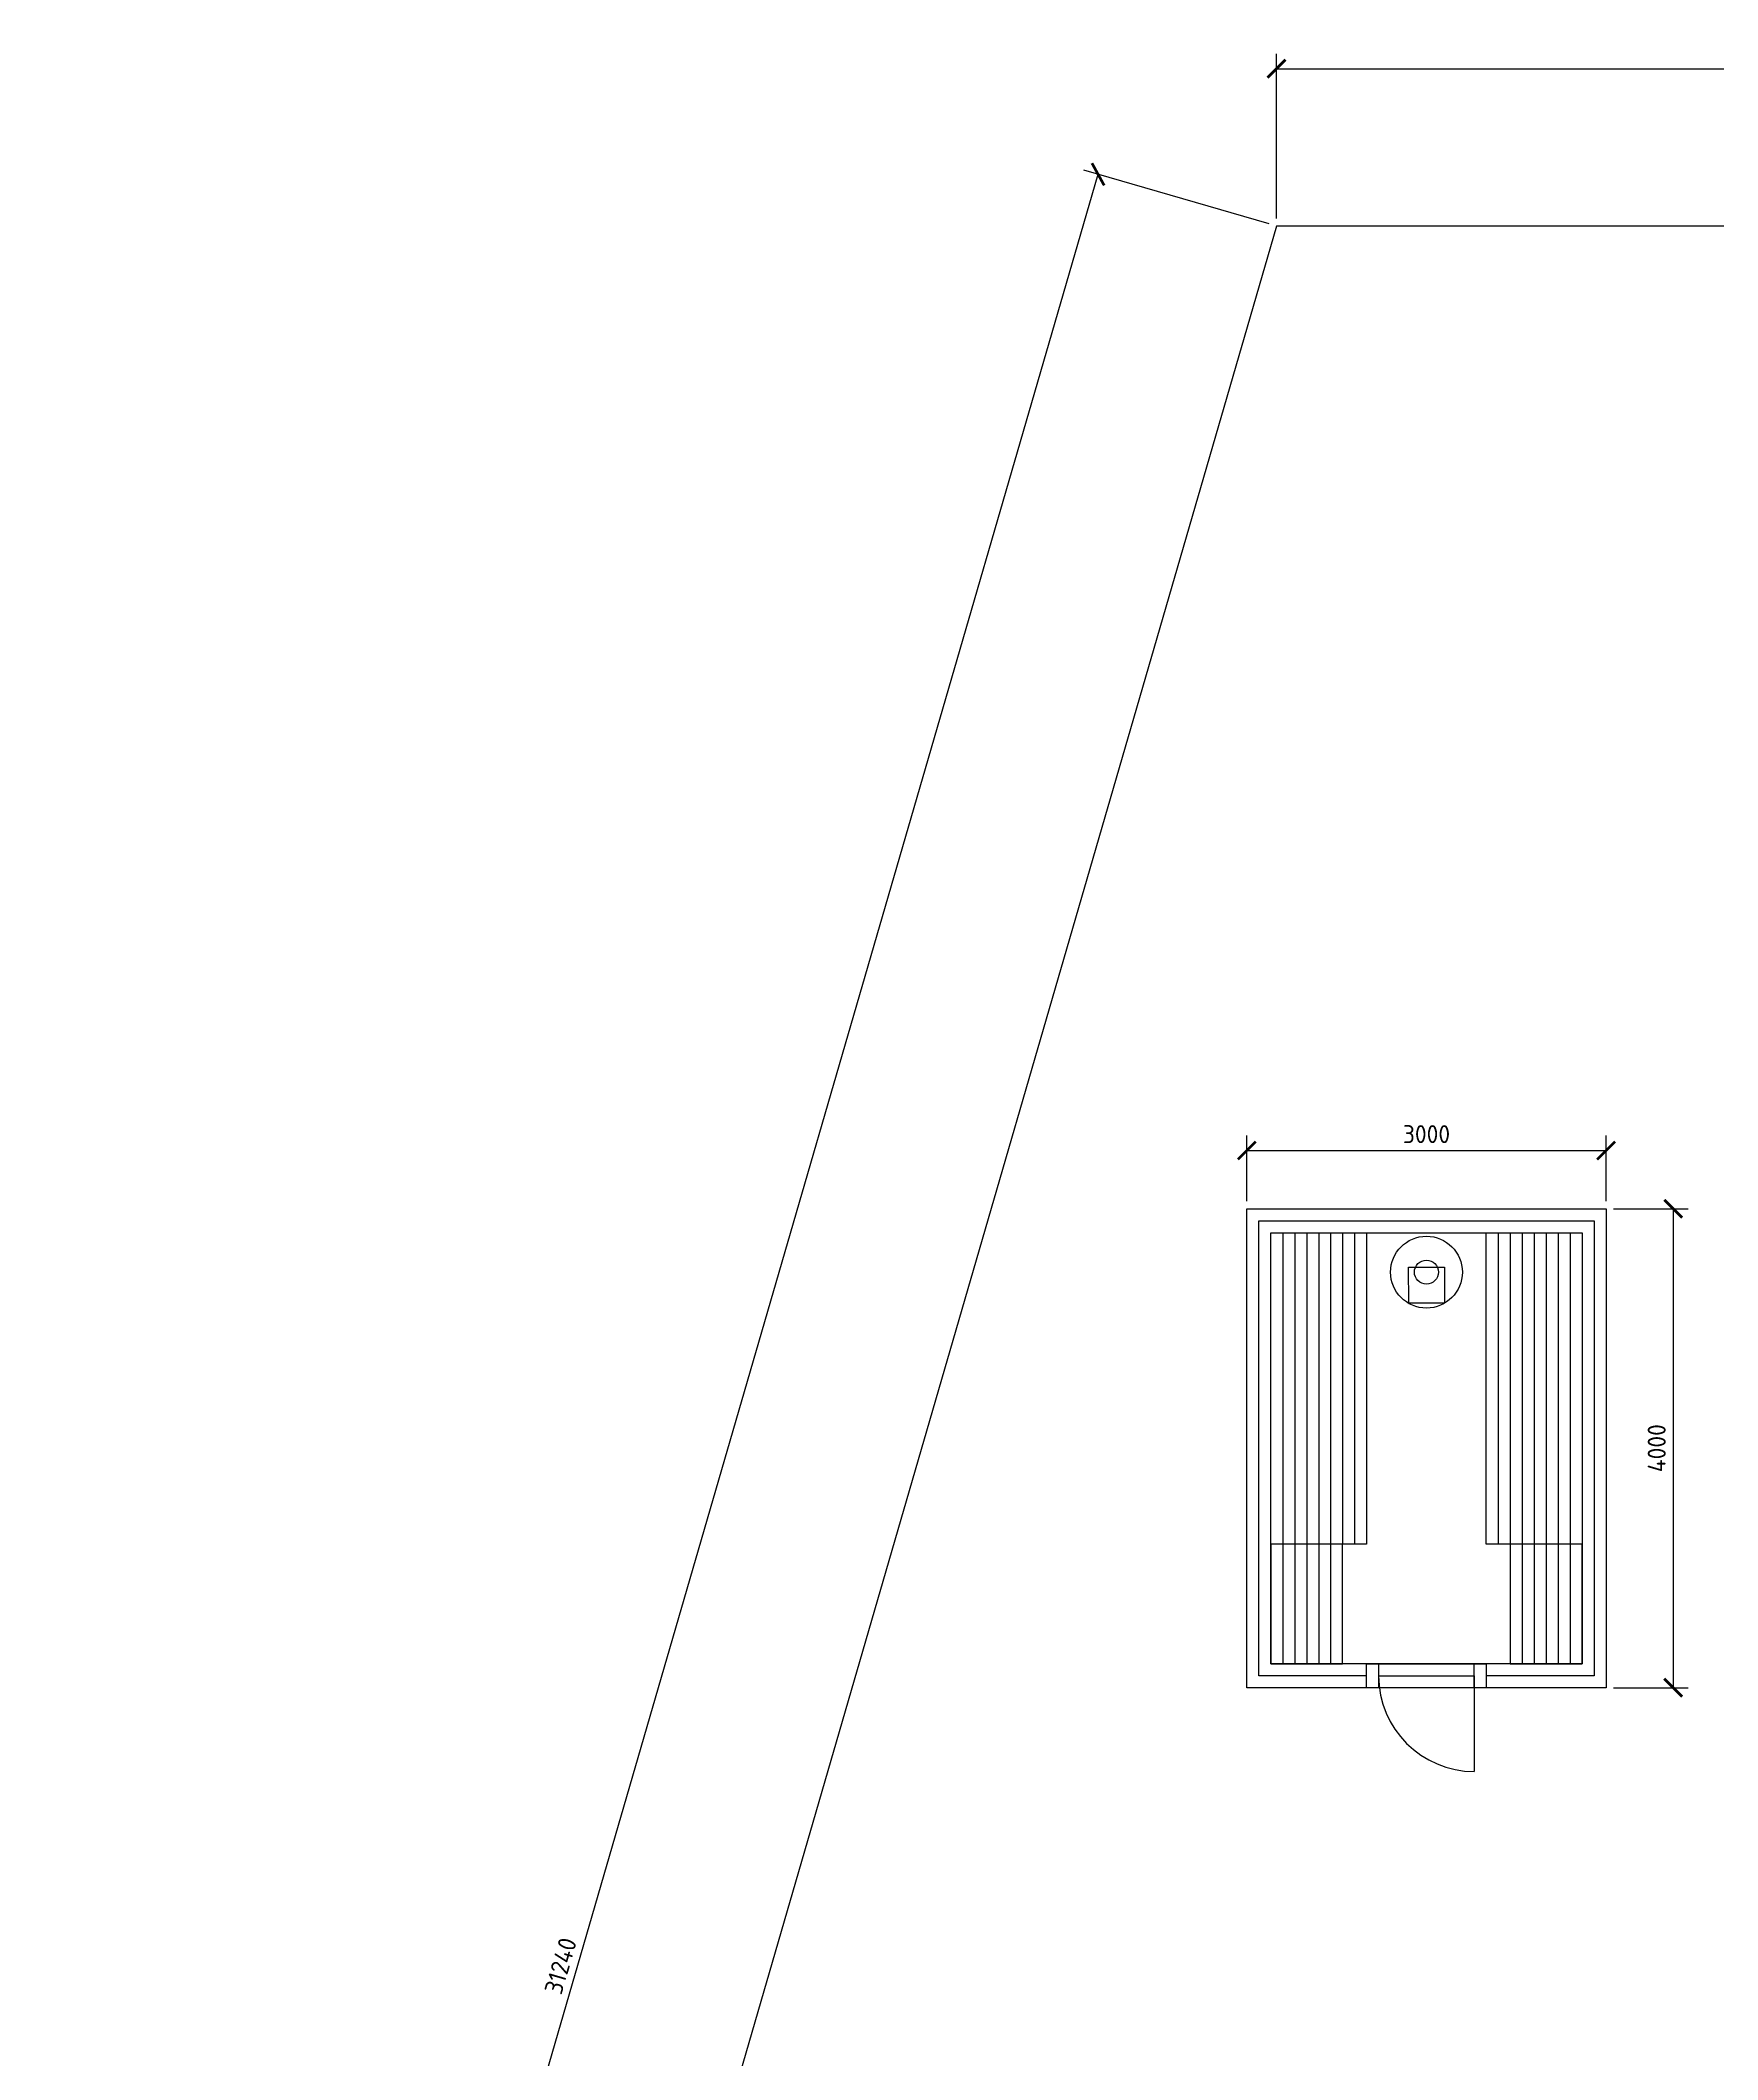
# Model space of a CAD drawing. Header units: millimetres. Extents: x -14813 to 141433, y -60308 to 84383.
# Drawn here: x 93868 to 107877, y 13220 to 30083 of the extents above; entities that cross this region are included whole.
import ezdxf

# ---------------------------------------------------------------- set-up
doc = ezdxf.new("R2010")
doc.units = ezdxf.units.MM
for name, color, linetype, lineweight in [('двери', 5, 'Continuous', 25), ('мебель', 44, 'Continuous', 25), ('оборудование', 30, 'Continuous', 25), ('размер', 1, 'Continuous', 25), ('стены', 7, 'Continuous', 25), ('территория', 74, 'Continuous', 25)]:
    doc.layers.add(name, color=color, linetype=linetype, lineweight=lineweight)
doc.styles.add('Аннотативный', font='')
doc.styles.get('Аннотативный').set_extended_font_data('GOST Common')
doc.dimstyles.new('Аннотативный', dxfattribs={"dimscale": 0, "dimtxt": 1.5, "dimasz": 1.5, "dimexe": 1.25, "dimexo": 0.625, "dimtad": 1, "dimdec": 0, "dimtxsty": 'Аннотативный', "dimblk": 'ARCHTICK', "dimcen": 2.5, "dimadec": 0, "dimazin": 0, "dimtfac": 1, "dimtdec": 0, "dimtmove": 0, "dimatfit": 3, "dimldrblk": 'CLOSEDBLANK', "dimfxl": 1, "dimarcsym": 0})

# ---------------------------------------------------------------- blocks, each defined once
blk = doc.blocks.new('_ArchTick')
at = {"color": 0, "linetype": 'ByBlock', "const_width": 0.15}
blk.add_lwpolyline([(-0.5, -0.5), (0.5, 0.5)], dxfattribs=at)
blk = doc.blocks.new('*D207')
at = {"layer": 'Defpoints', "color": 0, "transparency": 16777216}
for p in [(102702, 28965), (104192, 28532), (95478, -1468)]:
    blk.add_point(p, dxfattribs=at)
at = {"layer": 'размер', "color": 0, "lineweight": -2, "transparency": 16777216}
for p, q in [((93988, -1035), (102702, 28965)), ((104132, 28550), (102582, 29000)), ((95418, -1450), (93868, -1000))]:
    blk.add_line(p, q, dxfattribs=at)
at = {"layer": 'размер', "color": 0, "lineweight": -2, "transparency": 16777216, "xscale": 150, "yscale": 150, "zscale": 150}
for p, rotation in [((102702, 28965), 73.80284240959439), ((93988, -1035), 253.8028424095943)]:
    blk.add_blockref('_ArchTick', p, dxfattribs=dict(at, rotation=rotation))
at = {"layer": 'размер', "color": 0, "transparency": 16777216, "insert": (98213, 14003), "char_height": 150, "attachment_point": 5, "rotation": 73.8028, "style": 'Аннотативный'}
blk.add_mtext('31240', dxfattribs=at)
blk = doc.blocks.new('_ClosedBlank')
at = {"color": 0, "linetype": 'ByBlock', "lineweight": -2}
for p, q in [((-1, 0), (0, 0)), ((0, 0), (-1, 0)), ((-1, 0), (-1, 0))]:
    blk.add_line(p, q, dxfattribs=at)
blk = doc.blocks.new('*D208')
at = {"layer": 'Defpoints', "color": 0, "transparency": 16777216}
for p in [(136890, 29847), (104192, 28532), (136890, 28532)]:
    blk.add_point(p, dxfattribs=at)
at = {"layer": 'размер', "color": 0, "lineweight": -2, "transparency": 16777216}
for p, q in [((104192, 28595), (104192, 29972)), ((136890, 28595), (136890, 29972)), ((104192, 29847), (136890, 29847))]:
    blk.add_line(p, q, dxfattribs=at)
at = {"layer": 'размер', "color": 0, "lineweight": -2, "transparency": 16777216, "xscale": 150, "yscale": 150, "zscale": 150, "rotation": 180}
blk.add_blockref('_ArchTick', (104192, 29847), dxfattribs=at)
at = {"layer": 'размер', "color": 0, "lineweight": -2, "transparency": 16777216, "xscale": 150, "yscale": 150, "zscale": 150}
blk.add_blockref('_ArchTick', (136890, 29847), dxfattribs=at)
at = {"layer": 'размер', "color": 0, "transparency": 16777216, "insert": (120541, 29985), "char_height": 150, "attachment_point": 5, "style": 'Аннотативный'}
blk.add_mtext('32698', dxfattribs=at)
blk = doc.blocks.new('*D212')
at = {"layer": 'Defpoints', "color": 0, "transparency": 16777216}
for p in [(106945, 20812), (103945, 20326), (106945, 20326)]:
    blk.add_point(p, dxfattribs=at)
at = {"layer": 'размер', "color": 0, "lineweight": -2, "transparency": 16777216}
for p, q in [((103945, 20388), (103945, 20937)), ((106945, 20388), (106945, 20937)), ((103945, 20812), (106945, 20812))]:
    blk.add_line(p, q, dxfattribs=at)
at = {"layer": 'размер', "color": 0, "lineweight": -2, "transparency": 16777216, "xscale": 150, "yscale": 150, "zscale": 150, "rotation": 180}
blk.add_blockref('_ArchTick', (103945, 20812), dxfattribs=at)
at = {"layer": 'размер', "color": 0, "lineweight": -2, "transparency": 16777216, "xscale": 150, "yscale": 150, "zscale": 150}
blk.add_blockref('_ArchTick', (106945, 20812), dxfattribs=at)
at = {"layer": 'размер', "color": 0, "transparency": 16777216, "insert": (105445, 20949), "char_height": 150, "attachment_point": 5, "style": 'Аннотативный'}
blk.add_mtext('3000', dxfattribs=at)
blk = doc.blocks.new('*D213')
at = {"layer": 'Defpoints', "color": 0, "transparency": 16777216}
for p in [(106945, 20326), (106945, 16326), (107506, 16326)]:
    blk.add_point(p, dxfattribs=at)
at = {"layer": 'размер', "color": 0, "lineweight": -2, "transparency": 16777216}
for p, q in [((107007, 20326), (107631, 20326)), ((107506, 20326), (107506, 16326)), ((107007, 16326), (107631, 16326))]:
    blk.add_line(p, q, dxfattribs=at)
at = {"layer": 'размер', "color": 0, "lineweight": -2, "transparency": 16777216, "xscale": 150, "yscale": 150, "zscale": 150}
for p, rotation in [((107506, 20326), 90), ((107506, 16326), 270)]:
    blk.add_blockref('_ArchTick', p, dxfattribs=dict(at, rotation=rotation))
at = {"layer": 'размер', "color": 0, "transparency": 16777216, "insert": (107368, 18326), "char_height": 150, "attachment_point": 5, "rotation": 90, "style": 'Аннотативный'}
blk.add_mtext('4000', dxfattribs=at)

msp = doc.modelspace()

# ---------------------------------------------------------------- linework, layer by layer
at = {"layer": 'двери'}
for p, q in [((105044.6, 16425.9), (105844.6, 16425.9)), ((105844.6, 16425.9), (105844.6, 15625.9))]:
    msp.add_line(p, q, dxfattribs=at)
for points in [[(105444.6, 16525.9), (105944.6, 16525.9), (105944.6, 16325.9), (104944.6, 16325.9), (104944.6, 16525.9), (105944.6, 16525.9)], [(104944.6, 16525.9), (105044.6, 16525.9), (105044.6, 16325.9), (104944.6, 16325.9), (104944.6, 16525.9)], [(105844.6, 16525.9), (105944.6, 16525.9), (105944.6, 16325.9), (105844.6, 16325.9), (105844.6, 16525.9)]]:
    msp.add_lwpolyline(points, dxfattribs=at)
msp.add_arc((105844.6, 16425.9), 800, 180, 270, dxfattribs=at)
at = {"layer": 'мебель'}
for p, q in [((104244.6, 20125.9), (104244.6, 17525.9)), ((104244.6, 20125.9), (104244.6, 16525.9)), ((104344.6, 20125.9), (104344.6, 16525.9)), ((104444.6, 20125.9), (104444.6, 17525.9)), ((104444.6, 20125.9), (104444.6, 17525.9)), ((104444.6, 20125.9), (104444.6, 16525.9)), ((104544.6, 20125.9), (104544.6, 16525.9)), ((104644.6, 20125.9), (104644.6, 16525.9)), ((104744.6, 20125.9), (104744.6, 17525.9)), ((104844.6, 20125.9), (104844.6, 17525.9)), ((106044.6, 20125.9), (106044.6, 17525.9)), ((106044.6, 20125.9), (106044.6, 17525.9)), ((106144.6, 20125.9), (106144.6, 17525.9)), ((106244.6, 20125.9), (106244.6, 17525.9)), ((106244.6, 20125.9), (106244.6, 17525.9)), ((106244.6, 20125.9), (106244.6, 16525.9)), ((106344.6, 20125.9), (106344.6, 16525.9)), ((106444.6, 20125.9), (106444.6, 16525.9)), ((106544.6, 20125.9), (106544.6, 16525.9)), ((106644.6, 20125.9), (106644.6, 16525.9))]:
    msp.add_line(p, q, dxfattribs=at)
for points in [[(104144.6, 20125.9), (104944.6, 20125.9), (104944.6, 17525.9), (104144.6, 17525.9), (104144.6, 20125.9)], [(105944.6, 20125.9), (106744.6, 20125.9), (106744.6, 17525.9), (105944.6, 17525.9), (105944.6, 20125.9)], [(104144.6, 16525.9), (104744.6, 16525.9), (104744.6, 17525.9), (104144.6, 17525.9), (104144.6, 16525.9)], [(106144.6, 16525.9), (106744.6, 16525.9), (106744.6, 17525.9), (106144.6, 17525.9), (106144.6, 16525.9)]]:
    msp.add_lwpolyline(points, dxfattribs=at)
at = {"layer": 'оборудование'}
msp.add_lwpolyline([(105295.2, 19837.1), (105595.2, 19838.4), (105596.5, 19538.4), (105296.5, 19537.1), (105295.2, 19837.1)], dxfattribs=at)
for radius in [300, 100.5]:
    msp.add_circle((105444.6, 19796.3), radius, dxfattribs=at)
at = {"layer": 'стены'}
for points in [[(103944.6, 20325.9), (106944.6, 20325.9), (106944.6, 16325.9), (103944.6, 16325.9), (103944.6, 20325.9)], [(103944.6, 20325.9), (106944.6, 20325.9), (106944.6, 16325.9), (103944.6, 16325.9), (103944.6, 20325.9)], [(104944.6, 16425.9), (104044.6, 16425.9), (104044.6, 20225.9), (106844.6, 20225.9), (106844.6, 16425.9), (105944.6, 16425.9)], [(104144.6, 17525.9), (104144.6, 20125.9), (106744.6, 20125.9), (106744.6, 17525.9)], [(106744.6, 17525.9), (106744.6, 16525.9), (104144.6, 16525.9), (104144.6, 17525.9)]]:
    msp.add_lwpolyline(points, dxfattribs=at)
at = {"layer": 'территория'}
msp.add_lwpolyline([(95477.7, -1467.6), (125477.7, -1467.6), (139338.5, 8682.9), (136889.7, 28532.4), (104191.9, 28532.4), (95477.7, -1467.6)], dxfattribs=at)

# ---------------------------------------------------------------- dimensions: what is measured, and where the dimension line sits
at = {"layer": 'размер'}
for base, p1, p2, picture, middle in [((136889.7, 29847.4), (104191.9, 28532.4), (136889.7, 28532.4), '*D208', (120540.8, 29984.9)), ((106944.6, 20812), (103944.6, 20325.9), (106944.6, 20325.9), '*D212', (105444.6, 20949.5))]:
    dim = msp.add_linear_dim(base=base, p1=p1, p2=p2, dimstyle='Аннотативный', dxfattribs=at)
    dim.commit()
    dim.dimension.update_dxf_attribs({"geometry": picture, "text_midpoint": middle})
dim = msp.add_aligned_dim(p1=(95477.7, -1467.6), p2=(104191.9, 28532.4), distance=1551.3, dimstyle='Аннотативный', dxfattribs=at)
dim.commit()
dim.dimension.update_dxf_attribs({"geometry": '*D207', "text_midpoint": (98213, 14003.5)})
dim = msp.add_linear_dim(base=(107505.5, 16325.9), p1=(106944.6, 20325.9), p2=(106944.6, 16325.9), angle=90, dimstyle='Аннотативный', dxfattribs=at)
dim.commit()
dim.dimension.update_dxf_attribs({"geometry": '*D213', "text_midpoint": (107368, 18325.9)})

doc.saveas('drawing.dxf')
